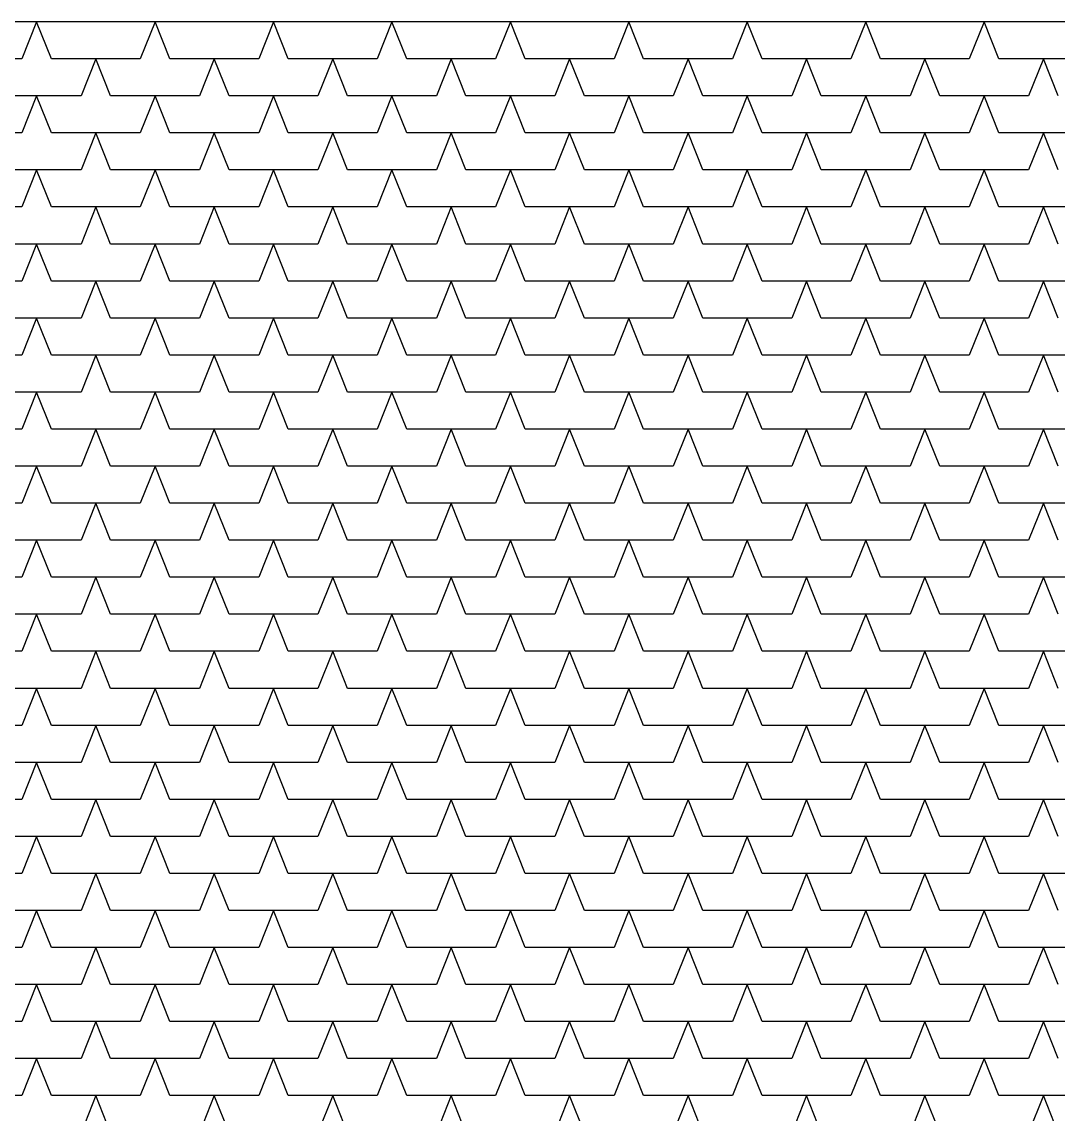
# Model space of a CAD drawing. Header units: inches. Extents: x 86794 to 87086, y 41803 to 41823.
# Drawn here: x 87071.334 to 87072.734, y 41820.255 to 41821.73 of the extents above; entities that cross this region are included whole.
import ezdxf

# ---------------------------------------------------------------- set-up
doc = ezdxf.new("R2010")
doc.units = ezdxf.units.IN
doc.header["$MEASUREMENT"] = 0

msp = doc.modelspace()

# ---------------------------------------------------------------- linework, layer by layer
at = {"ltscale": 0.006}
msp.add_line((87074.3337, 41821.7295), (87066.1337, 41821.7295), dxfattribs=at)
at = {"color": 250}
for p, q in [((87071.3537, 41821.7295), (87071.3337, 41821.6795)), ((87071.3737, 41821.6795), (87071.3537, 41821.7295)), ((87071.5137, 41821.7295), (87071.4937, 41821.6795)), ((87071.5337, 41821.6795), (87071.5137, 41821.7295)), ((87071.6737, 41821.7295), (87071.6537, 41821.6795)), ((87071.6937, 41821.6795), (87071.6737, 41821.7295)), ((87071.8337, 41821.7295), (87071.8137, 41821.6795)), ((87071.8537, 41821.6795), (87071.8337, 41821.7295)), ((87071.9937, 41821.7295), (87071.9737, 41821.6795)), ((87072.0137, 41821.6795), (87071.9937, 41821.7295)), ((87072.1537, 41821.7295), (87072.1337, 41821.6795)), ((87072.1737, 41821.6795), (87072.1537, 41821.7295)), ((87072.3137, 41821.7295), (87072.2937, 41821.6795)), ((87072.3337, 41821.6795), (87072.3137, 41821.7295)), ((87072.4737, 41821.7295), (87072.4537, 41821.6795)), ((87072.4937, 41821.6795), (87072.4737, 41821.7295)), ((87072.6337, 41821.7295), (87072.6137, 41821.6795)), ((87072.6537, 41821.6795), (87072.6337, 41821.7295)), ((87071.3337, 41821.6795), (87071.2137, 41821.6795)), ((87071.4937, 41821.6795), (87071.3737, 41821.6795)), ((87071.4337, 41821.6795), (87071.4137, 41821.6295)), ((87071.4537, 41821.6295), (87071.4337, 41821.6795)), ((87071.6537, 41821.6795), (87071.5337, 41821.6795)), ((87071.5937, 41821.6795), (87071.5737, 41821.6295)), ((87071.6137, 41821.6295), (87071.5937, 41821.6795)), ((87071.8137, 41821.6795), (87071.6937, 41821.6795)), ((87071.7537, 41821.6795), (87071.7337, 41821.6295)), ((87071.7737, 41821.6295), (87071.7537, 41821.6795)), ((87071.9737, 41821.6795), (87071.8537, 41821.6795)), ((87071.9137, 41821.6795), (87071.8937, 41821.6295)), ((87071.9337, 41821.6295), (87071.9137, 41821.6795)), ((87072.1337, 41821.6795), (87072.0137, 41821.6795)), ((87072.0737, 41821.6795), (87072.0537, 41821.6295)), ((87072.0937, 41821.6295), (87072.0737, 41821.6795)), ((87072.2937, 41821.6795), (87072.1737, 41821.6795)), ((87072.2337, 41821.6795), (87072.2137, 41821.6295)), ((87072.2537, 41821.6295), (87072.2337, 41821.6795)), ((87072.4537, 41821.6795), (87072.3337, 41821.6795)), ((87072.3937, 41821.6795), (87072.3737, 41821.6295)), ((87072.4137, 41821.6295), (87072.3937, 41821.6795)), ((87072.6137, 41821.6795), (87072.4937, 41821.6795)), ((87072.5537, 41821.6795), (87072.5337, 41821.6295)), ((87072.5737, 41821.6295), (87072.5537, 41821.6795)), ((87072.7737, 41821.6795), (87072.6537, 41821.6795)), ((87072.7137, 41821.6795), (87072.6937, 41821.6295)), ((87072.7337, 41821.6295), (87072.7137, 41821.6795)), ((87071.4137, 41821.6295), (87071.2937, 41821.6295)), ((87071.3537, 41821.6295), (87071.3337, 41821.5795)), ((87071.3737, 41821.5795), (87071.3537, 41821.6295)), ((87071.5737, 41821.6295), (87071.4537, 41821.6295)), ((87071.5137, 41821.6295), (87071.4937, 41821.5795)), ((87071.5337, 41821.5795), (87071.5137, 41821.6295)), ((87071.7337, 41821.6295), (87071.6137, 41821.6295)), ((87071.6737, 41821.6295), (87071.6537, 41821.5795)), ((87071.6937, 41821.5795), (87071.6737, 41821.6295)), ((87071.8937, 41821.6295), (87071.7737, 41821.6295)), ((87071.8337, 41821.6295), (87071.8137, 41821.5795)), ((87071.8537, 41821.5795), (87071.8337, 41821.6295)), ((87072.0537, 41821.6295), (87071.9337, 41821.6295)), ((87071.9937, 41821.6295), (87071.9737, 41821.5795)), ((87072.0137, 41821.5795), (87071.9937, 41821.6295)), ((87072.2137, 41821.6295), (87072.0937, 41821.6295)), ((87072.1537, 41821.6295), (87072.1337, 41821.5795)), ((87072.1737, 41821.5795), (87072.1537, 41821.6295)), ((87072.3737, 41821.6295), (87072.2537, 41821.6295)), ((87072.3137, 41821.6295), (87072.2937, 41821.5795)), ((87072.3337, 41821.5795), (87072.3137, 41821.6295)), ((87072.5337, 41821.6295), (87072.4137, 41821.6295)), ((87072.4737, 41821.6295), (87072.4537, 41821.5795)), ((87072.4937, 41821.5795), (87072.4737, 41821.6295)), ((87072.6937, 41821.6295), (87072.5737, 41821.6295)), ((87072.6337, 41821.6295), (87072.6137, 41821.5795)), ((87072.6537, 41821.5795), (87072.6337, 41821.6295)), ((87071.3337, 41821.5795), (87071.2137, 41821.5795)), ((87071.4937, 41821.5795), (87071.3737, 41821.5795)), ((87071.4337, 41821.5795), (87071.4137, 41821.5295)), ((87071.4537, 41821.5295), (87071.4337, 41821.5795)), ((87071.6537, 41821.5795), (87071.5337, 41821.5795)), ((87071.5937, 41821.5795), (87071.5737, 41821.5295)), ((87071.6137, 41821.5295), (87071.5937, 41821.5795)), ((87071.8137, 41821.5795), (87071.6937, 41821.5795)), ((87071.7537, 41821.5795), (87071.7337, 41821.5295)), ((87071.7737, 41821.5295), (87071.7537, 41821.5795)), ((87071.9737, 41821.5795), (87071.8537, 41821.5795)), ((87071.9137, 41821.5795), (87071.8937, 41821.5295)), ((87071.9337, 41821.5295), (87071.9137, 41821.5795)), ((87072.1337, 41821.5795), (87072.0137, 41821.5795)), ((87072.0737, 41821.5795), (87072.0537, 41821.5295)), ((87072.0937, 41821.5295), (87072.0737, 41821.5795)), ((87072.2937, 41821.5795), (87072.1737, 41821.5795)), ((87072.2337, 41821.5795), (87072.2137, 41821.5295)), ((87072.2537, 41821.5295), (87072.2337, 41821.5795)), ((87072.4537, 41821.5795), (87072.3337, 41821.5795)), ((87072.3937, 41821.5795), (87072.3737, 41821.5295)), ((87072.4137, 41821.5295), (87072.3937, 41821.5795)), ((87072.6137, 41821.5795), (87072.4937, 41821.5795)), ((87072.5537, 41821.5795), (87072.5337, 41821.5295)), ((87072.5737, 41821.5295), (87072.5537, 41821.5795)), ((87072.7737, 41821.5795), (87072.6537, 41821.5795)), ((87072.7137, 41821.5795), (87072.6937, 41821.5295)), ((87072.7337, 41821.5295), (87072.7137, 41821.5795)), ((87071.4137, 41821.5295), (87071.2937, 41821.5295)), ((87071.3537, 41821.5295), (87071.3337, 41821.4795)), ((87071.3737, 41821.4795), (87071.3537, 41821.5295)), ((87071.5737, 41821.5295), (87071.4537, 41821.5295)), ((87071.5137, 41821.5295), (87071.4937, 41821.4795)), ((87071.5337, 41821.4795), (87071.5137, 41821.5295)), ((87071.7337, 41821.5295), (87071.6137, 41821.5295)), ((87071.6737, 41821.5295), (87071.6537, 41821.4795)), ((87071.6937, 41821.4795), (87071.6737, 41821.5295)), ((87071.8937, 41821.5295), (87071.7737, 41821.5295)), ((87071.8337, 41821.5295), (87071.8137, 41821.4795)), ((87071.8537, 41821.4795), (87071.8337, 41821.5295)), ((87072.0537, 41821.5295), (87071.9337, 41821.5295)), ((87071.9937, 41821.5295), (87071.9737, 41821.4795)), ((87072.0137, 41821.4795), (87071.9937, 41821.5295)), ((87072.2137, 41821.5295), (87072.0937, 41821.5295)), ((87072.1537, 41821.5295), (87072.1337, 41821.4795)), ((87072.1737, 41821.4795), (87072.1537, 41821.5295)), ((87072.3737, 41821.5295), (87072.2537, 41821.5295)), ((87072.3137, 41821.5295), (87072.2937, 41821.4795)), ((87072.3337, 41821.4795), (87072.3137, 41821.5295)), ((87072.5337, 41821.5295), (87072.4137, 41821.5295)), ((87072.4737, 41821.5295), (87072.4537, 41821.4795)), ((87072.4937, 41821.4795), (87072.4737, 41821.5295)), ((87072.6937, 41821.5295), (87072.5737, 41821.5295)), ((87072.6337, 41821.5295), (87072.6137, 41821.4795)), ((87072.6537, 41821.4795), (87072.6337, 41821.5295)), ((87071.3337, 41821.4795), (87071.2137, 41821.4795)), ((87071.4937, 41821.4795), (87071.3737, 41821.4795)), ((87071.4337, 41821.4795), (87071.4137, 41821.4295)), ((87071.4537, 41821.4295), (87071.4337, 41821.4795)), ((87071.6537, 41821.4795), (87071.5337, 41821.4795)), ((87071.5937, 41821.4795), (87071.5737, 41821.4295)), ((87071.6137, 41821.4295), (87071.5937, 41821.4795)), ((87071.8137, 41821.4795), (87071.6937, 41821.4795)), ((87071.7537, 41821.4795), (87071.7337, 41821.4295)), ((87071.7737, 41821.4295), (87071.7537, 41821.4795)), ((87071.9737, 41821.4795), (87071.8537, 41821.4795)), ((87071.9137, 41821.4795), (87071.8937, 41821.4295)), ((87071.9337, 41821.4295), (87071.9137, 41821.4795)), ((87072.1337, 41821.4795), (87072.0137, 41821.4795)), ((87072.0737, 41821.4795), (87072.0537, 41821.4295)), ((87072.0937, 41821.4295), (87072.0737, 41821.4795)), ((87072.2937, 41821.4795), (87072.1737, 41821.4795)), ((87072.2337, 41821.4795), (87072.2137, 41821.4295)), ((87072.2537, 41821.4295), (87072.2337, 41821.4795)), ((87072.4537, 41821.4795), (87072.3337, 41821.4795)), ((87072.3937, 41821.4795), (87072.3737, 41821.4295)), ((87072.4137, 41821.4295), (87072.3937, 41821.4795)), ((87072.6137, 41821.4795), (87072.4937, 41821.4795)), ((87072.5537, 41821.4795), (87072.5337, 41821.4295)), ((87072.5737, 41821.4295), (87072.5537, 41821.4795)), ((87072.7737, 41821.4795), (87072.6537, 41821.4795)), ((87072.7137, 41821.4795), (87072.6937, 41821.4295)), ((87072.7337, 41821.4295), (87072.7137, 41821.4795)), ((87071.4137, 41821.4295), (87071.2937, 41821.4295)), ((87071.3537, 41821.4295), (87071.3337, 41821.3795)), ((87071.3737, 41821.3795), (87071.3537, 41821.4295)), ((87071.5737, 41821.4295), (87071.4537, 41821.4295)), ((87071.5137, 41821.4295), (87071.4937, 41821.3795)), ((87071.5337, 41821.3795), (87071.5137, 41821.4295)), ((87071.7337, 41821.4295), (87071.6137, 41821.4295)), ((87071.6737, 41821.4295), (87071.6537, 41821.3795)), ((87071.6937, 41821.3795), (87071.6737, 41821.4295)), ((87071.8937, 41821.4295), (87071.7737, 41821.4295)), ((87071.8337, 41821.4295), (87071.8137, 41821.3795)), ((87071.8537, 41821.3795), (87071.8337, 41821.4295)), ((87072.0537, 41821.4295), (87071.9337, 41821.4295)), ((87071.9937, 41821.4295), (87071.9737, 41821.3795)), ((87072.0137, 41821.3795), (87071.9937, 41821.4295)), ((87072.2137, 41821.4295), (87072.0937, 41821.4295)), ((87072.1537, 41821.4295), (87072.1337, 41821.3795)), ((87072.1737, 41821.3795), (87072.1537, 41821.4295)), ((87072.3737, 41821.4295), (87072.2537, 41821.4295)), ((87072.3137, 41821.4295), (87072.2937, 41821.3795)), ((87072.3337, 41821.3795), (87072.3137, 41821.4295)), ((87072.5337, 41821.4295), (87072.4137, 41821.4295)), ((87072.4737, 41821.4295), (87072.4537, 41821.3795)), ((87072.4937, 41821.3795), (87072.4737, 41821.4295)), ((87072.6937, 41821.4295), (87072.5737, 41821.4295)), ((87072.6337, 41821.4295), (87072.6137, 41821.3795)), ((87072.6537, 41821.3795), (87072.6337, 41821.4295)), ((87071.3337, 41821.3795), (87071.2137, 41821.3795)), ((87071.4937, 41821.3795), (87071.3737, 41821.3795)), ((87071.4337, 41821.3795), (87071.4137, 41821.3295)), ((87071.4537, 41821.3295), (87071.4337, 41821.3795)), ((87071.6537, 41821.3795), (87071.5337, 41821.3795)), ((87071.5937, 41821.3795), (87071.5737, 41821.3295)), ((87071.6137, 41821.3295), (87071.5937, 41821.3795)), ((87071.8137, 41821.3795), (87071.6937, 41821.3795)), ((87071.7537, 41821.3795), (87071.7337, 41821.3295)), ((87071.7737, 41821.3295), (87071.7537, 41821.3795)), ((87071.9737, 41821.3795), (87071.8537, 41821.3795)), ((87071.9137, 41821.3795), (87071.8937, 41821.3295)), ((87071.9337, 41821.3295), (87071.9137, 41821.3795)), ((87072.1337, 41821.3795), (87072.0137, 41821.3795)), ((87072.0737, 41821.3795), (87072.0537, 41821.3295)), ((87072.0937, 41821.3295), (87072.0737, 41821.3795)), ((87072.2937, 41821.3795), (87072.1737, 41821.3795)), ((87072.2337, 41821.3795), (87072.2137, 41821.3295)), ((87072.2537, 41821.3295), (87072.2337, 41821.3795)), ((87072.4537, 41821.3795), (87072.3337, 41821.3795)), ((87072.3937, 41821.3795), (87072.3737, 41821.3295)), ((87072.4137, 41821.3295), (87072.3937, 41821.3795)), ((87072.6137, 41821.3795), (87072.4937, 41821.3795)), ((87072.5537, 41821.3795), (87072.5337, 41821.3295)), ((87072.5737, 41821.3295), (87072.5537, 41821.3795)), ((87072.7737, 41821.3795), (87072.6537, 41821.3795)), ((87072.7137, 41821.3795), (87072.6937, 41821.3295)), ((87072.7337, 41821.3295), (87072.7137, 41821.3795)), ((87071.4137, 41821.3295), (87071.2937, 41821.3295)), ((87071.3537, 41821.3295), (87071.3337, 41821.2795)), ((87071.3737, 41821.2795), (87071.3537, 41821.3295)), ((87071.5737, 41821.3295), (87071.4537, 41821.3295)), ((87071.5137, 41821.3295), (87071.4937, 41821.2795)), ((87071.5337, 41821.2795), (87071.5137, 41821.3295)), ((87071.7337, 41821.3295), (87071.6137, 41821.3295)), ((87071.6737, 41821.3295), (87071.6537, 41821.2795)), ((87071.6937, 41821.2795), (87071.6737, 41821.3295)), ((87071.8937, 41821.3295), (87071.7737, 41821.3295)), ((87071.8337, 41821.3295), (87071.8137, 41821.2795)), ((87071.8537, 41821.2795), (87071.8337, 41821.3295)), ((87072.0537, 41821.3295), (87071.9337, 41821.3295)), ((87071.9937, 41821.3295), (87071.9737, 41821.2795)), ((87072.0137, 41821.2795), (87071.9937, 41821.3295)), ((87072.2137, 41821.3295), (87072.0937, 41821.3295)), ((87072.1537, 41821.3295), (87072.1337, 41821.2795)), ((87072.1737, 41821.2795), (87072.1537, 41821.3295)), ((87072.3737, 41821.3295), (87072.2537, 41821.3295)), ((87072.3137, 41821.3295), (87072.2937, 41821.2795)), ((87072.3337, 41821.2795), (87072.3137, 41821.3295)), ((87072.5337, 41821.3295), (87072.4137, 41821.3295)), ((87072.4737, 41821.3295), (87072.4537, 41821.2795)), ((87072.4937, 41821.2795), (87072.4737, 41821.3295)), ((87072.6937, 41821.3295), (87072.5737, 41821.3295)), ((87072.6337, 41821.3295), (87072.6137, 41821.2795)), ((87072.6537, 41821.2795), (87072.6337, 41821.3295)), ((87071.3337, 41821.2795), (87071.2137, 41821.2795)), ((87071.4937, 41821.2795), (87071.3737, 41821.2795)), ((87071.4337, 41821.2795), (87071.4137, 41821.2295)), ((87071.4537, 41821.2295), (87071.4337, 41821.2795)), ((87071.6537, 41821.2795), (87071.5337, 41821.2795)), ((87071.5937, 41821.2795), (87071.5737, 41821.2295)), ((87071.6137, 41821.2295), (87071.5937, 41821.2795)), ((87071.8137, 41821.2795), (87071.6937, 41821.2795)), ((87071.7537, 41821.2795), (87071.7337, 41821.2295)), ((87071.7737, 41821.2295), (87071.7537, 41821.2795)), ((87071.9737, 41821.2795), (87071.8537, 41821.2795)), ((87071.9137, 41821.2795), (87071.8937, 41821.2295)), ((87071.9337, 41821.2295), (87071.9137, 41821.2795)), ((87072.1337, 41821.2795), (87072.0137, 41821.2795)), ((87072.0737, 41821.2795), (87072.0537, 41821.2295)), ((87072.0937, 41821.2295), (87072.0737, 41821.2795)), ((87072.2937, 41821.2795), (87072.1737, 41821.2795)), ((87072.2337, 41821.2795), (87072.2137, 41821.2295)), ((87072.2537, 41821.2295), (87072.2337, 41821.2795)), ((87072.4537, 41821.2795), (87072.3337, 41821.2795)), ((87072.3937, 41821.2795), (87072.3737, 41821.2295)), ((87072.4137, 41821.2295), (87072.3937, 41821.2795)), ((87072.6137, 41821.2795), (87072.4937, 41821.2795)), ((87072.5537, 41821.2795), (87072.5337, 41821.2295)), ((87072.5737, 41821.2295), (87072.5537, 41821.2795)), ((87072.7737, 41821.2795), (87072.6537, 41821.2795)), ((87072.7137, 41821.2795), (87072.6937, 41821.2295)), ((87072.7337, 41821.2295), (87072.7137, 41821.2795)), ((87071.4137, 41821.2295), (87071.2937, 41821.2295)), ((87071.3537, 41821.2295), (87071.3337, 41821.1795)), ((87071.3737, 41821.1795), (87071.3537, 41821.2295)), ((87071.5737, 41821.2295), (87071.4537, 41821.2295)), ((87071.5137, 41821.2295), (87071.4937, 41821.1795)), ((87071.5337, 41821.1795), (87071.5137, 41821.2295)), ((87071.7337, 41821.2295), (87071.6137, 41821.2295)), ((87071.6737, 41821.2295), (87071.6537, 41821.1795)), ((87071.6937, 41821.1795), (87071.6737, 41821.2295)), ((87071.8937, 41821.2295), (87071.7737, 41821.2295)), ((87071.8337, 41821.2295), (87071.8137, 41821.1795)), ((87071.8537, 41821.1795), (87071.8337, 41821.2295)), ((87072.0537, 41821.2295), (87071.9337, 41821.2295)), ((87071.9937, 41821.2295), (87071.9737, 41821.1795)), ((87072.0137, 41821.1795), (87071.9937, 41821.2295)), ((87072.2137, 41821.2295), (87072.0937, 41821.2295)), ((87072.1537, 41821.2295), (87072.1337, 41821.1795)), ((87072.1737, 41821.1795), (87072.1537, 41821.2295)), ((87072.3737, 41821.2295), (87072.2537, 41821.2295)), ((87072.3137, 41821.2295), (87072.2937, 41821.1795)), ((87072.3337, 41821.1795), (87072.3137, 41821.2295)), ((87072.5337, 41821.2295), (87072.4137, 41821.2295)), ((87072.4737, 41821.2295), (87072.4537, 41821.1795)), ((87072.4937, 41821.1795), (87072.4737, 41821.2295)), ((87072.6937, 41821.2295), (87072.5737, 41821.2295)), ((87072.6337, 41821.2295), (87072.6137, 41821.1795)), ((87072.6537, 41821.1795), (87072.6337, 41821.2295)), ((87071.3337, 41821.1795), (87071.2137, 41821.1795)), ((87071.4937, 41821.1795), (87071.3737, 41821.1795)), ((87071.4337, 41821.1795), (87071.4137, 41821.1295)), ((87071.4537, 41821.1295), (87071.4337, 41821.1795)), ((87071.6537, 41821.1795), (87071.5337, 41821.1795)), ((87071.5937, 41821.1795), (87071.5737, 41821.1295)), ((87071.6137, 41821.1295), (87071.5937, 41821.1795)), ((87071.8137, 41821.1795), (87071.6937, 41821.1795)), ((87071.7537, 41821.1795), (87071.7337, 41821.1295)), ((87071.7737, 41821.1295), (87071.7537, 41821.1795)), ((87071.9737, 41821.1795), (87071.8537, 41821.1795)), ((87071.9137, 41821.1795), (87071.8937, 41821.1295)), ((87071.9337, 41821.1295), (87071.9137, 41821.1795)), ((87072.1337, 41821.1795), (87072.0137, 41821.1795)), ((87072.0737, 41821.1795), (87072.0537, 41821.1295)), ((87072.0937, 41821.1295), (87072.0737, 41821.1795)), ((87072.2937, 41821.1795), (87072.1737, 41821.1795)), ((87072.2337, 41821.1795), (87072.2137, 41821.1295)), ((87072.2537, 41821.1295), (87072.2337, 41821.1795)), ((87072.4537, 41821.1795), (87072.3337, 41821.1795)), ((87072.3937, 41821.1795), (87072.3737, 41821.1295)), ((87072.4137, 41821.1295), (87072.3937, 41821.1795)), ((87072.6137, 41821.1795), (87072.4937, 41821.1795)), ((87072.5537, 41821.1795), (87072.5337, 41821.1295)), ((87072.5737, 41821.1295), (87072.5537, 41821.1795)), ((87072.7737, 41821.1795), (87072.6537, 41821.1795)), ((87072.7137, 41821.1795), (87072.6937, 41821.1295)), ((87072.7337, 41821.1295), (87072.7137, 41821.1795)), ((87071.4137, 41821.1295), (87071.2937, 41821.1295)), ((87071.3537, 41821.1295), (87071.3337, 41821.0795)), ((87071.3737, 41821.0795), (87071.3537, 41821.1295)), ((87071.5737, 41821.1295), (87071.4537, 41821.1295)), ((87071.5137, 41821.1295), (87071.4937, 41821.0795)), ((87071.5337, 41821.0795), (87071.5137, 41821.1295)), ((87071.7337, 41821.1295), (87071.6137, 41821.1295)), ((87071.6737, 41821.1295), (87071.6537, 41821.0795)), ((87071.6937, 41821.0795), (87071.6737, 41821.1295)), ((87071.8937, 41821.1295), (87071.7737, 41821.1295)), ((87071.8337, 41821.1295), (87071.8137, 41821.0795)), ((87071.8537, 41821.0795), (87071.8337, 41821.1295)), ((87072.0537, 41821.1295), (87071.9337, 41821.1295)), ((87071.9937, 41821.1295), (87071.9737, 41821.0795)), ((87072.0137, 41821.0795), (87071.9937, 41821.1295)), ((87072.2137, 41821.1295), (87072.0937, 41821.1295)), ((87072.1537, 41821.1295), (87072.1337, 41821.0795)), ((87072.1737, 41821.0795), (87072.1537, 41821.1295)), ((87072.3737, 41821.1295), (87072.2537, 41821.1295)), ((87072.3137, 41821.1295), (87072.2937, 41821.0795)), ((87072.3337, 41821.0795), (87072.3137, 41821.1295)), ((87072.5337, 41821.1295), (87072.4137, 41821.1295)), ((87072.4737, 41821.1295), (87072.4537, 41821.0795)), ((87072.4937, 41821.0795), (87072.4737, 41821.1295)), ((87072.6937, 41821.1295), (87072.5737, 41821.1295)), ((87072.6337, 41821.1295), (87072.6137, 41821.0795)), ((87072.6537, 41821.0795), (87072.6337, 41821.1295)), ((87071.3337, 41821.0795), (87071.2137, 41821.0795)), ((87071.4937, 41821.0795), (87071.3737, 41821.0795)), ((87071.4337, 41821.0795), (87071.4137, 41821.0295)), ((87071.4537, 41821.0295), (87071.4337, 41821.0795)), ((87071.6537, 41821.0795), (87071.5337, 41821.0795)), ((87071.5937, 41821.0795), (87071.5737, 41821.0295)), ((87071.6137, 41821.0295), (87071.5937, 41821.0795)), ((87071.8137, 41821.0795), (87071.6937, 41821.0795)), ((87071.7537, 41821.0795), (87071.7337, 41821.0295)), ((87071.7737, 41821.0295), (87071.7537, 41821.0795)), ((87071.9737, 41821.0795), (87071.8537, 41821.0795)), ((87071.9137, 41821.0795), (87071.8937, 41821.0295)), ((87071.9337, 41821.0295), (87071.9137, 41821.0795)), ((87072.1337, 41821.0795), (87072.0137, 41821.0795)), ((87072.0737, 41821.0795), (87072.0537, 41821.0295)), ((87072.0937, 41821.0295), (87072.0737, 41821.0795)), ((87072.2937, 41821.0795), (87072.1737, 41821.0795)), ((87072.2337, 41821.0795), (87072.2137, 41821.0295)), ((87072.2537, 41821.0295), (87072.2337, 41821.0795)), ((87072.4537, 41821.0795), (87072.3337, 41821.0795)), ((87072.3937, 41821.0795), (87072.3737, 41821.0295)), ((87072.4137, 41821.0295), (87072.3937, 41821.0795)), ((87072.6137, 41821.0795), (87072.4937, 41821.0795)), ((87072.5537, 41821.0795), (87072.5337, 41821.0295)), ((87072.5737, 41821.0295), (87072.5537, 41821.0795)), ((87072.7737, 41821.0795), (87072.6537, 41821.0795)), ((87072.7137, 41821.0795), (87072.6937, 41821.0295)), ((87072.7337, 41821.0295), (87072.7137, 41821.0795)), ((87071.4137, 41821.0295), (87071.2937, 41821.0295)), ((87071.3537, 41821.0295), (87071.3337, 41820.9795)), ((87071.3737, 41820.9795), (87071.3537, 41821.0295)), ((87071.5737, 41821.0295), (87071.4537, 41821.0295)), ((87071.5137, 41821.0295), (87071.4937, 41820.9795)), ((87071.5337, 41820.9795), (87071.5137, 41821.0295)), ((87071.7337, 41821.0295), (87071.6137, 41821.0295)), ((87071.6737, 41821.0295), (87071.6537, 41820.9795)), ((87071.6937, 41820.9795), (87071.6737, 41821.0295)), ((87071.8937, 41821.0295), (87071.7737, 41821.0295)), ((87071.8337, 41821.0295), (87071.8137, 41820.9795)), ((87071.8537, 41820.9795), (87071.8337, 41821.0295)), ((87072.0537, 41821.0295), (87071.9337, 41821.0295)), ((87071.9937, 41821.0295), (87071.9737, 41820.9795)), ((87072.0137, 41820.9795), (87071.9937, 41821.0295)), ((87072.2137, 41821.0295), (87072.0937, 41821.0295)), ((87072.1537, 41821.0295), (87072.1337, 41820.9795)), ((87072.1737, 41820.9795), (87072.1537, 41821.0295)), ((87072.3737, 41821.0295), (87072.2537, 41821.0295)), ((87072.3137, 41821.0295), (87072.2937, 41820.9795)), ((87072.3337, 41820.9795), (87072.3137, 41821.0295)), ((87072.5337, 41821.0295), (87072.4137, 41821.0295)), ((87072.4737, 41821.0295), (87072.4537, 41820.9795)), ((87072.4937, 41820.9795), (87072.4737, 41821.0295)), ((87072.6937, 41821.0295), (87072.5737, 41821.0295)), ((87072.6337, 41821.0295), (87072.6137, 41820.9795)), ((87072.6537, 41820.9795), (87072.6337, 41821.0295)), ((87071.3337, 41820.9795), (87071.2137, 41820.9795)), ((87071.4937, 41820.9795), (87071.3737, 41820.9795)), ((87071.4337, 41820.9795), (87071.4137, 41820.9295)), ((87071.4537, 41820.9295), (87071.4337, 41820.9795)), ((87071.6537, 41820.9795), (87071.5337, 41820.9795)), ((87071.5937, 41820.9795), (87071.5737, 41820.9295)), ((87071.6137, 41820.9295), (87071.5937, 41820.9795)), ((87071.8137, 41820.9795), (87071.6937, 41820.9795)), ((87071.7537, 41820.9795), (87071.7337, 41820.9295)), ((87071.7737, 41820.9295), (87071.7537, 41820.9795)), ((87071.9737, 41820.9795), (87071.8537, 41820.9795)), ((87071.9137, 41820.9795), (87071.8937, 41820.9295)), ((87071.9337, 41820.9295), (87071.9137, 41820.9795)), ((87072.1337, 41820.9795), (87072.0137, 41820.9795)), ((87072.0737, 41820.9795), (87072.0537, 41820.9295)), ((87072.0937, 41820.9295), (87072.0737, 41820.9795)), ((87072.2937, 41820.9795), (87072.1737, 41820.9795)), ((87072.2337, 41820.9795), (87072.2137, 41820.9295)), ((87072.2537, 41820.9295), (87072.2337, 41820.9795)), ((87072.4537, 41820.9795), (87072.3337, 41820.9795)), ((87072.3937, 41820.9795), (87072.3737, 41820.9295)), ((87072.4137, 41820.9295), (87072.3937, 41820.9795)), ((87072.6137, 41820.9795), (87072.4937, 41820.9795)), ((87072.5537, 41820.9795), (87072.5337, 41820.9295)), ((87072.5737, 41820.9295), (87072.5537, 41820.9795)), ((87072.7737, 41820.9795), (87072.6537, 41820.9795)), ((87072.7137, 41820.9795), (87072.6937, 41820.9295)), ((87072.7337, 41820.9295), (87072.7137, 41820.9795)), ((87071.4137, 41820.9295), (87071.2937, 41820.9295)), ((87071.3537, 41820.9295), (87071.3337, 41820.8795)), ((87071.3737, 41820.8795), (87071.3537, 41820.9295)), ((87071.5737, 41820.9295), (87071.4537, 41820.9295)), ((87071.5137, 41820.9295), (87071.4937, 41820.8795)), ((87071.5337, 41820.8795), (87071.5137, 41820.9295)), ((87071.7337, 41820.9295), (87071.6137, 41820.9295)), ((87071.6737, 41820.9295), (87071.6537, 41820.8795)), ((87071.6937, 41820.8795), (87071.6737, 41820.9295)), ((87071.8937, 41820.9295), (87071.7737, 41820.9295)), ((87071.8337, 41820.9295), (87071.8137, 41820.8795)), ((87071.8537, 41820.8795), (87071.8337, 41820.9295)), ((87072.0537, 41820.9295), (87071.9337, 41820.9295)), ((87071.9937, 41820.9295), (87071.9737, 41820.8795)), ((87072.0137, 41820.8795), (87071.9937, 41820.9295)), ((87072.2137, 41820.9295), (87072.0937, 41820.9295)), ((87072.1537, 41820.9295), (87072.1337, 41820.8795)), ((87072.1737, 41820.8795), (87072.1537, 41820.9295)), ((87072.3737, 41820.9295), (87072.2537, 41820.9295)), ((87072.3137, 41820.9295), (87072.2937, 41820.8795)), ((87072.3337, 41820.8795), (87072.3137, 41820.9295)), ((87072.5337, 41820.9295), (87072.4137, 41820.9295)), ((87072.4737, 41820.9295), (87072.4537, 41820.8795)), ((87072.4937, 41820.8795), (87072.4737, 41820.9295)), ((87072.6937, 41820.9295), (87072.5737, 41820.9295)), ((87072.6337, 41820.9295), (87072.6137, 41820.8795)), ((87072.6537, 41820.8795), (87072.6337, 41820.9295)), ((87071.3337, 41820.8795), (87071.2137, 41820.8795)), ((87071.4937, 41820.8795), (87071.3737, 41820.8795)), ((87071.4337, 41820.8795), (87071.4137, 41820.8295)), ((87071.4537, 41820.8295), (87071.4337, 41820.8795)), ((87071.6537, 41820.8795), (87071.5337, 41820.8795)), ((87071.5937, 41820.8795), (87071.5737, 41820.8295)), ((87071.6137, 41820.8295), (87071.5937, 41820.8795)), ((87071.8137, 41820.8795), (87071.6937, 41820.8795)), ((87071.7537, 41820.8795), (87071.7337, 41820.8295)), ((87071.7737, 41820.8295), (87071.7537, 41820.8795)), ((87071.9737, 41820.8795), (87071.8537, 41820.8795)), ((87071.9137, 41820.8795), (87071.8937, 41820.8295)), ((87071.9337, 41820.8295), (87071.9137, 41820.8795)), ((87072.1337, 41820.8795), (87072.0137, 41820.8795)), ((87072.0737, 41820.8795), (87072.0537, 41820.8295)), ((87072.0937, 41820.8295), (87072.0737, 41820.8795)), ((87072.2937, 41820.8795), (87072.1737, 41820.8795)), ((87072.2337, 41820.8795), (87072.2137, 41820.8295)), ((87072.2537, 41820.8295), (87072.2337, 41820.8795)), ((87072.4537, 41820.8795), (87072.3337, 41820.8795)), ((87072.3937, 41820.8795), (87072.3737, 41820.8295)), ((87072.4137, 41820.8295), (87072.3937, 41820.8795)), ((87072.6137, 41820.8795), (87072.4937, 41820.8795)), ((87072.5537, 41820.8795), (87072.5337, 41820.8295)), ((87072.5737, 41820.8295), (87072.5537, 41820.8795)), ((87072.7737, 41820.8795), (87072.6537, 41820.8795)), ((87072.7137, 41820.8795), (87072.6937, 41820.8295)), ((87072.7337, 41820.8295), (87072.7137, 41820.8795)), ((87071.4137, 41820.8295), (87071.2937, 41820.8295)), ((87071.3537, 41820.8295), (87071.3337, 41820.7795)), ((87071.3737, 41820.7795), (87071.3537, 41820.8295)), ((87071.5737, 41820.8295), (87071.4537, 41820.8295)), ((87071.5137, 41820.8295), (87071.4937, 41820.7795)), ((87071.5337, 41820.7795), (87071.5137, 41820.8295)), ((87071.7337, 41820.8295), (87071.6137, 41820.8295)), ((87071.6737, 41820.8295), (87071.6537, 41820.7795)), ((87071.6937, 41820.7795), (87071.6737, 41820.8295)), ((87071.8937, 41820.8295), (87071.7737, 41820.8295)), ((87071.8337, 41820.8295), (87071.8137, 41820.7795)), ((87071.8537, 41820.7795), (87071.8337, 41820.8295)), ((87072.0537, 41820.8295), (87071.9337, 41820.8295)), ((87071.9937, 41820.8295), (87071.9737, 41820.7795)), ((87072.0137, 41820.7795), (87071.9937, 41820.8295)), ((87072.2137, 41820.8295), (87072.0937, 41820.8295)), ((87072.1537, 41820.8295), (87072.1337, 41820.7795)), ((87072.1737, 41820.7795), (87072.1537, 41820.8295)), ((87072.3737, 41820.8295), (87072.2537, 41820.8295)), ((87072.3137, 41820.8295), (87072.2937, 41820.7795)), ((87072.3337, 41820.7795), (87072.3137, 41820.8295)), ((87072.5337, 41820.8295), (87072.4137, 41820.8295)), ((87072.4737, 41820.8295), (87072.4537, 41820.7795)), ((87072.4937, 41820.7795), (87072.4737, 41820.8295)), ((87072.6937, 41820.8295), (87072.5737, 41820.8295)), ((87072.6337, 41820.8295), (87072.6137, 41820.7795)), ((87072.6537, 41820.7795), (87072.6337, 41820.8295)), ((87071.3337, 41820.7795), (87071.2137, 41820.7795)), ((87071.4937, 41820.7795), (87071.3737, 41820.7795)), ((87071.4337, 41820.7795), (87071.4137, 41820.7295)), ((87071.4537, 41820.7295), (87071.4337, 41820.7795)), ((87071.6537, 41820.7795), (87071.5337, 41820.7795)), ((87071.5937, 41820.7795), (87071.5737, 41820.7295)), ((87071.6137, 41820.7295), (87071.5937, 41820.7795)), ((87071.8137, 41820.7795), (87071.6937, 41820.7795)), ((87071.7537, 41820.7795), (87071.7337, 41820.7295)), ((87071.7737, 41820.7295), (87071.7537, 41820.7795)), ((87071.9737, 41820.7795), (87071.8537, 41820.7795)), ((87071.9137, 41820.7795), (87071.8937, 41820.7295)), ((87071.9337, 41820.7295), (87071.9137, 41820.7795)), ((87072.1337, 41820.7795), (87072.0137, 41820.7795)), ((87072.0737, 41820.7795), (87072.0537, 41820.7295)), ((87072.0937, 41820.7295), (87072.0737, 41820.7795)), ((87072.2937, 41820.7795), (87072.1737, 41820.7795)), ((87072.2337, 41820.7795), (87072.2137, 41820.7295)), ((87072.2537, 41820.7295), (87072.2337, 41820.7795)), ((87072.4537, 41820.7795), (87072.3337, 41820.7795)), ((87072.3937, 41820.7795), (87072.3737, 41820.7295)), ((87072.4137, 41820.7295), (87072.3937, 41820.7795)), ((87072.6137, 41820.7795), (87072.4937, 41820.7795)), ((87072.5537, 41820.7795), (87072.5337, 41820.7295)), ((87072.5737, 41820.7295), (87072.5537, 41820.7795)), ((87072.7737, 41820.7795), (87072.6537, 41820.7795)), ((87072.7137, 41820.7795), (87072.6937, 41820.7295)), ((87072.7337, 41820.7295), (87072.7137, 41820.7795)), ((87071.4137, 41820.7295), (87071.2937, 41820.7295)), ((87071.3537, 41820.7295), (87071.3337, 41820.6795)), ((87071.3737, 41820.6795), (87071.3537, 41820.7295)), ((87071.5737, 41820.7295), (87071.4537, 41820.7295)), ((87071.5137, 41820.7295), (87071.4937, 41820.6795)), ((87071.5337, 41820.6795), (87071.5137, 41820.7295)), ((87071.7337, 41820.7295), (87071.6137, 41820.7295)), ((87071.6737, 41820.7295), (87071.6537, 41820.6795)), ((87071.6937, 41820.6795), (87071.6737, 41820.7295)), ((87071.8937, 41820.7295), (87071.7737, 41820.7295)), ((87071.8337, 41820.7295), (87071.8137, 41820.6795)), ((87071.8537, 41820.6795), (87071.8337, 41820.7295)), ((87072.0537, 41820.7295), (87071.9337, 41820.7295)), ((87071.9937, 41820.7295), (87071.9737, 41820.6795)), ((87072.0137, 41820.6795), (87071.9937, 41820.7295)), ((87072.2137, 41820.7295), (87072.0937, 41820.7295)), ((87072.1537, 41820.7295), (87072.1337, 41820.6795)), ((87072.1737, 41820.6795), (87072.1537, 41820.7295)), ((87072.3737, 41820.7295), (87072.2537, 41820.7295)), ((87072.3137, 41820.7295), (87072.2937, 41820.6795)), ((87072.3337, 41820.6795), (87072.3137, 41820.7295)), ((87072.5337, 41820.7295), (87072.4137, 41820.7295)), ((87072.4737, 41820.7295), (87072.4537, 41820.6795)), ((87072.4937, 41820.6795), (87072.4737, 41820.7295)), ((87072.6937, 41820.7295), (87072.5737, 41820.7295)), ((87072.6337, 41820.7295), (87072.6137, 41820.6795)), ((87072.6537, 41820.6795), (87072.6337, 41820.7295)), ((87071.3337, 41820.6795), (87071.2137, 41820.6795)), ((87071.4937, 41820.6795), (87071.3737, 41820.6795)), ((87071.4337, 41820.6795), (87071.4137, 41820.6295)), ((87071.4537, 41820.6295), (87071.4337, 41820.6795)), ((87071.6537, 41820.6795), (87071.5337, 41820.6795)), ((87071.5937, 41820.6795), (87071.5737, 41820.6295)), ((87071.6137, 41820.6295), (87071.5937, 41820.6795)), ((87071.8137, 41820.6795), (87071.6937, 41820.6795)), ((87071.7537, 41820.6795), (87071.7337, 41820.6295)), ((87071.7737, 41820.6295), (87071.7537, 41820.6795)), ((87071.9737, 41820.6795), (87071.8537, 41820.6795)), ((87071.9137, 41820.6795), (87071.8937, 41820.6295)), ((87071.9337, 41820.6295), (87071.9137, 41820.6795)), ((87072.1337, 41820.6795), (87072.0137, 41820.6795)), ((87072.0737, 41820.6795), (87072.0537, 41820.6295)), ((87072.0937, 41820.6295), (87072.0737, 41820.6795)), ((87072.2937, 41820.6795), (87072.1737, 41820.6795)), ((87072.2337, 41820.6795), (87072.2137, 41820.6295)), ((87072.2537, 41820.6295), (87072.2337, 41820.6795)), ((87072.4537, 41820.6795), (87072.3337, 41820.6795)), ((87072.3937, 41820.6795), (87072.3737, 41820.6295)), ((87072.4137, 41820.6295), (87072.3937, 41820.6795)), ((87072.6137, 41820.6795), (87072.4937, 41820.6795)), ((87072.5537, 41820.6795), (87072.5337, 41820.6295)), ((87072.5737, 41820.6295), (87072.5537, 41820.6795)), ((87072.7737, 41820.6795), (87072.6537, 41820.6795)), ((87072.7137, 41820.6795), (87072.6937, 41820.6295)), ((87072.7337, 41820.6295), (87072.7137, 41820.6795)), ((87071.4137, 41820.6295), (87071.2937, 41820.6295)), ((87071.3537, 41820.6295), (87071.3337, 41820.5795)), ((87071.3737, 41820.5795), (87071.3537, 41820.6295)), ((87071.5737, 41820.6295), (87071.4537, 41820.6295)), ((87071.5137, 41820.6295), (87071.4937, 41820.5795)), ((87071.5337, 41820.5795), (87071.5137, 41820.6295)), ((87071.7337, 41820.6295), (87071.6137, 41820.6295)), ((87071.6737, 41820.6295), (87071.6537, 41820.5795)), ((87071.6937, 41820.5795), (87071.6737, 41820.6295)), ((87071.8937, 41820.6295), (87071.7737, 41820.6295)), ((87071.8337, 41820.6295), (87071.8137, 41820.5795)), ((87071.8537, 41820.5795), (87071.8337, 41820.6295)), ((87072.0537, 41820.6295), (87071.9337, 41820.6295)), ((87071.9937, 41820.6295), (87071.9737, 41820.5795)), ((87072.0137, 41820.5795), (87071.9937, 41820.6295)), ((87072.2137, 41820.6295), (87072.0937, 41820.6295)), ((87072.1537, 41820.6295), (87072.1337, 41820.5795)), ((87072.1737, 41820.5795), (87072.1537, 41820.6295)), ((87072.3737, 41820.6295), (87072.2537, 41820.6295)), ((87072.3137, 41820.6295), (87072.2937, 41820.5795)), ((87072.3337, 41820.5795), (87072.3137, 41820.6295)), ((87072.5337, 41820.6295), (87072.4137, 41820.6295)), ((87072.4737, 41820.6295), (87072.4537, 41820.5795)), ((87072.4937, 41820.5795), (87072.4737, 41820.6295)), ((87072.6937, 41820.6295), (87072.5737, 41820.6295)), ((87072.6337, 41820.6295), (87072.6137, 41820.5795)), ((87072.6537, 41820.5795), (87072.6337, 41820.6295)), ((87071.3337, 41820.5795), (87071.2137, 41820.5795)), ((87071.4937, 41820.5795), (87071.3737, 41820.5795)), ((87071.4337, 41820.5795), (87071.4137, 41820.5295)), ((87071.4537, 41820.5295), (87071.4337, 41820.5795)), ((87071.6537, 41820.5795), (87071.5337, 41820.5795)), ((87071.5937, 41820.5795), (87071.5737, 41820.5295)), ((87071.6137, 41820.5295), (87071.5937, 41820.5795)), ((87071.8137, 41820.5795), (87071.6937, 41820.5795)), ((87071.7537, 41820.5795), (87071.7337, 41820.5295)), ((87071.7737, 41820.5295), (87071.7537, 41820.5795)), ((87071.9737, 41820.5795), (87071.8537, 41820.5795)), ((87071.9137, 41820.5795), (87071.8937, 41820.5295)), ((87071.9337, 41820.5295), (87071.9137, 41820.5795)), ((87072.1337, 41820.5795), (87072.0137, 41820.5795)), ((87072.0737, 41820.5795), (87072.0537, 41820.5295)), ((87072.0937, 41820.5295), (87072.0737, 41820.5795)), ((87072.2937, 41820.5795), (87072.1737, 41820.5795)), ((87072.2337, 41820.5795), (87072.2137, 41820.5295)), ((87072.2537, 41820.5295), (87072.2337, 41820.5795)), ((87072.4537, 41820.5795), (87072.3337, 41820.5795)), ((87072.3937, 41820.5795), (87072.3737, 41820.5295)), ((87072.4137, 41820.5295), (87072.3937, 41820.5795)), ((87072.6137, 41820.5795), (87072.4937, 41820.5795)), ((87072.5537, 41820.5795), (87072.5337, 41820.5295)), ((87072.5737, 41820.5295), (87072.5537, 41820.5795)), ((87072.7737, 41820.5795), (87072.6537, 41820.5795)), ((87072.7137, 41820.5795), (87072.6937, 41820.5295)), ((87072.7337, 41820.5295), (87072.7137, 41820.5795)), ((87071.4137, 41820.5295), (87071.2937, 41820.5295)), ((87071.3537, 41820.5295), (87071.3337, 41820.4795)), ((87071.3737, 41820.4795), (87071.3537, 41820.5295)), ((87071.5737, 41820.5295), (87071.4537, 41820.5295)), ((87071.5137, 41820.5295), (87071.4937, 41820.4795)), ((87071.5337, 41820.4795), (87071.5137, 41820.5295)), ((87071.7337, 41820.5295), (87071.6137, 41820.5295)), ((87071.6737, 41820.5295), (87071.6537, 41820.4795)), ((87071.6937, 41820.4795), (87071.6737, 41820.5295)), ((87071.8937, 41820.5295), (87071.7737, 41820.5295)), ((87071.8337, 41820.5295), (87071.8137, 41820.4795)), ((87071.8537, 41820.4795), (87071.8337, 41820.5295)), ((87072.0537, 41820.5295), (87071.9337, 41820.5295)), ((87071.9937, 41820.5295), (87071.9737, 41820.4795)), ((87072.0137, 41820.4795), (87071.9937, 41820.5295)), ((87072.2137, 41820.5295), (87072.0937, 41820.5295)), ((87072.1537, 41820.5295), (87072.1337, 41820.4795)), ((87072.1737, 41820.4795), (87072.1537, 41820.5295)), ((87072.3737, 41820.5295), (87072.2537, 41820.5295)), ((87072.3137, 41820.5295), (87072.2937, 41820.4795)), ((87072.3337, 41820.4795), (87072.3137, 41820.5295)), ((87072.5337, 41820.5295), (87072.4137, 41820.5295)), ((87072.4737, 41820.5295), (87072.4537, 41820.4795)), ((87072.4937, 41820.4795), (87072.4737, 41820.5295)), ((87072.6937, 41820.5295), (87072.5737, 41820.5295)), ((87072.6337, 41820.5295), (87072.6137, 41820.4795)), ((87072.6537, 41820.4795), (87072.6337, 41820.5295)), ((87071.3337, 41820.4795), (87071.2137, 41820.4795)), ((87071.4937, 41820.4795), (87071.3737, 41820.4795)), ((87071.4337, 41820.4795), (87071.4137, 41820.4295)), ((87071.4537, 41820.4295), (87071.4337, 41820.4795)), ((87071.6537, 41820.4795), (87071.5337, 41820.4795)), ((87071.5937, 41820.4795), (87071.5737, 41820.4295)), ((87071.6137, 41820.4295), (87071.5937, 41820.4795)), ((87071.8137, 41820.4795), (87071.6937, 41820.4795)), ((87071.7537, 41820.4795), (87071.7337, 41820.4295)), ((87071.7737, 41820.4295), (87071.7537, 41820.4795)), ((87071.9737, 41820.4795), (87071.8537, 41820.4795)), ((87071.9137, 41820.4795), (87071.8937, 41820.4295)), ((87071.9337, 41820.4295), (87071.9137, 41820.4795)), ((87072.1337, 41820.4795), (87072.0137, 41820.4795)), ((87072.0737, 41820.4795), (87072.0537, 41820.4295)), ((87072.0937, 41820.4295), (87072.0737, 41820.4795)), ((87072.2937, 41820.4795), (87072.1737, 41820.4795)), ((87072.2337, 41820.4795), (87072.2137, 41820.4295)), ((87072.2537, 41820.4295), (87072.2337, 41820.4795)), ((87072.4537, 41820.4795), (87072.3337, 41820.4795)), ((87072.3937, 41820.4795), (87072.3737, 41820.4295)), ((87072.4137, 41820.4295), (87072.3937, 41820.4795)), ((87072.6137, 41820.4795), (87072.4937, 41820.4795)), ((87072.5537, 41820.4795), (87072.5337, 41820.4295)), ((87072.5737, 41820.4295), (87072.5537, 41820.4795)), ((87072.7737, 41820.4795), (87072.6537, 41820.4795)), ((87072.7137, 41820.4795), (87072.6937, 41820.4295)), ((87072.7337, 41820.4295), (87072.7137, 41820.4795)), ((87071.4137, 41820.4295), (87071.2937, 41820.4295)), ((87071.3537, 41820.4295), (87071.3337, 41820.3795)), ((87071.3737, 41820.3795), (87071.3537, 41820.4295)), ((87071.5737, 41820.4295), (87071.4537, 41820.4295)), ((87071.5137, 41820.4295), (87071.4937, 41820.3795)), ((87071.5337, 41820.3795), (87071.5137, 41820.4295)), ((87071.7337, 41820.4295), (87071.6137, 41820.4295)), ((87071.6737, 41820.4295), (87071.6537, 41820.3795)), ((87071.6937, 41820.3795), (87071.6737, 41820.4295)), ((87071.8937, 41820.4295), (87071.7737, 41820.4295)), ((87071.8337, 41820.4295), (87071.8137, 41820.3795)), ((87071.8537, 41820.3795), (87071.8337, 41820.4295)), ((87072.0537, 41820.4295), (87071.9337, 41820.4295)), ((87071.9937, 41820.4295), (87071.9737, 41820.3795)), ((87072.0137, 41820.3795), (87071.9937, 41820.4295)), ((87072.2137, 41820.4295), (87072.0937, 41820.4295)), ((87072.1537, 41820.4295), (87072.1337, 41820.3795)), ((87072.1737, 41820.3795), (87072.1537, 41820.4295)), ((87072.3737, 41820.4295), (87072.2537, 41820.4295)), ((87072.3137, 41820.4295), (87072.2937, 41820.3795)), ((87072.3337, 41820.3795), (87072.3137, 41820.4295)), ((87072.5337, 41820.4295), (87072.4137, 41820.4295)), ((87072.4737, 41820.4295), (87072.4537, 41820.3795)), ((87072.4937, 41820.3795), (87072.4737, 41820.4295)), ((87072.6937, 41820.4295), (87072.5737, 41820.4295)), ((87072.6337, 41820.4295), (87072.6137, 41820.3795)), ((87072.6537, 41820.3795), (87072.6337, 41820.4295)), ((87071.3337, 41820.3795), (87071.2137, 41820.3795)), ((87071.4937, 41820.3795), (87071.3737, 41820.3795)), ((87071.4337, 41820.3795), (87071.4137, 41820.3295)), ((87071.4537, 41820.3295), (87071.4337, 41820.3795)), ((87071.6537, 41820.3795), (87071.5337, 41820.3795)), ((87071.5937, 41820.3795), (87071.5737, 41820.3295)), ((87071.6137, 41820.3295), (87071.5937, 41820.3795)), ((87071.8137, 41820.3795), (87071.6937, 41820.3795)), ((87071.7537, 41820.3795), (87071.7337, 41820.3295)), ((87071.7737, 41820.3295), (87071.7537, 41820.3795)), ((87071.9737, 41820.3795), (87071.8537, 41820.3795)), ((87071.9137, 41820.3795), (87071.8937, 41820.3295)), ((87071.9337, 41820.3295), (87071.9137, 41820.3795)), ((87072.1337, 41820.3795), (87072.0137, 41820.3795)), ((87072.0737, 41820.3795), (87072.0537, 41820.3295)), ((87072.0937, 41820.3295), (87072.0737, 41820.3795)), ((87072.2937, 41820.3795), (87072.1737, 41820.3795)), ((87072.2337, 41820.3795), (87072.2137, 41820.3295)), ((87072.2537, 41820.3295), (87072.2337, 41820.3795)), ((87072.4537, 41820.3795), (87072.3337, 41820.3795)), ((87072.3937, 41820.3795), (87072.3737, 41820.3295)), ((87072.4137, 41820.3295), (87072.3937, 41820.3795)), ((87072.6137, 41820.3795), (87072.4937, 41820.3795)), ((87072.5537, 41820.3795), (87072.5337, 41820.3295)), ((87072.5737, 41820.3295), (87072.5537, 41820.3795)), ((87072.7737, 41820.3795), (87072.6537, 41820.3795)), ((87072.7137, 41820.3795), (87072.6937, 41820.3295)), ((87072.7337, 41820.3295), (87072.7137, 41820.3795)), ((87071.4137, 41820.3295), (87071.2937, 41820.3295)), ((87071.3537, 41820.3295), (87071.3337, 41820.2795)), ((87071.3737, 41820.2795), (87071.3537, 41820.3295)), ((87071.5737, 41820.3295), (87071.4537, 41820.3295)), ((87071.5137, 41820.3295), (87071.4937, 41820.2795)), ((87071.5337, 41820.2795), (87071.5137, 41820.3295)), ((87071.7337, 41820.3295), (87071.6137, 41820.3295)), ((87071.6737, 41820.3295), (87071.6537, 41820.2795)), ((87071.6937, 41820.2795), (87071.6737, 41820.3295)), ((87071.8937, 41820.3295), (87071.7737, 41820.3295)), ((87071.8337, 41820.3295), (87071.8137, 41820.2795)), ((87071.8537, 41820.2795), (87071.8337, 41820.3295)), ((87072.0537, 41820.3295), (87071.9337, 41820.3295)), ((87071.9937, 41820.3295), (87071.9737, 41820.2795)), ((87072.0137, 41820.2795), (87071.9937, 41820.3295)), ((87072.2137, 41820.3295), (87072.0937, 41820.3295)), ((87072.1537, 41820.3295), (87072.1337, 41820.2795)), ((87072.1737, 41820.2795), (87072.1537, 41820.3295)), ((87072.3737, 41820.3295), (87072.2537, 41820.3295)), ((87072.3137, 41820.3295), (87072.2937, 41820.2795)), ((87072.3337, 41820.2795), (87072.3137, 41820.3295)), ((87072.5337, 41820.3295), (87072.4137, 41820.3295)), ((87072.4737, 41820.3295), (87072.4537, 41820.2795)), ((87072.4937, 41820.2795), (87072.4737, 41820.3295)), ((87072.6937, 41820.3295), (87072.5737, 41820.3295)), ((87072.6337, 41820.3295), (87072.6137, 41820.2795)), ((87072.6537, 41820.2795), (87072.6337, 41820.3295)), ((87071.3337, 41820.2795), (87071.2137, 41820.2795)), ((87071.4937, 41820.2795), (87071.3737, 41820.2795)), ((87071.4337, 41820.2795), (87071.4137, 41820.2295)), ((87071.4537, 41820.2295), (87071.4337, 41820.2795)), ((87071.6537, 41820.2795), (87071.5337, 41820.2795)), ((87071.5937, 41820.2795), (87071.5737, 41820.2295)), ((87071.6137, 41820.2295), (87071.5937, 41820.2795)), ((87071.8137, 41820.2795), (87071.6937, 41820.2795)), ((87071.7537, 41820.2795), (87071.7337, 41820.2295)), ((87071.7737, 41820.2295), (87071.7537, 41820.2795)), ((87071.9737, 41820.2795), (87071.8537, 41820.2795)), ((87071.9137, 41820.2795), (87071.8937, 41820.2295)), ((87071.9337, 41820.2295), (87071.9137, 41820.2795)), ((87072.1337, 41820.2795), (87072.0137, 41820.2795)), ((87072.0737, 41820.2795), (87072.0537, 41820.2295)), ((87072.0937, 41820.2295), (87072.0737, 41820.2795)), ((87072.2937, 41820.2795), (87072.1737, 41820.2795)), ((87072.2337, 41820.2795), (87072.2137, 41820.2295)), ((87072.2537, 41820.2295), (87072.2337, 41820.2795)), ((87072.4537, 41820.2795), (87072.3337, 41820.2795)), ((87072.3937, 41820.2795), (87072.3737, 41820.2295)), ((87072.4137, 41820.2295), (87072.3937, 41820.2795)), ((87072.6137, 41820.2795), (87072.4937, 41820.2795)), ((87072.5537, 41820.2795), (87072.5337, 41820.2295)), ((87072.5737, 41820.2295), (87072.5537, 41820.2795)), ((87072.7737, 41820.2795), (87072.6537, 41820.2795)), ((87072.7137, 41820.2795), (87072.6937, 41820.2295)), ((87072.7337, 41820.2295), (87072.7137, 41820.2795))]:
    msp.add_line(p, q, dxfattribs=at)

doc.saveas('drawing.dxf')
